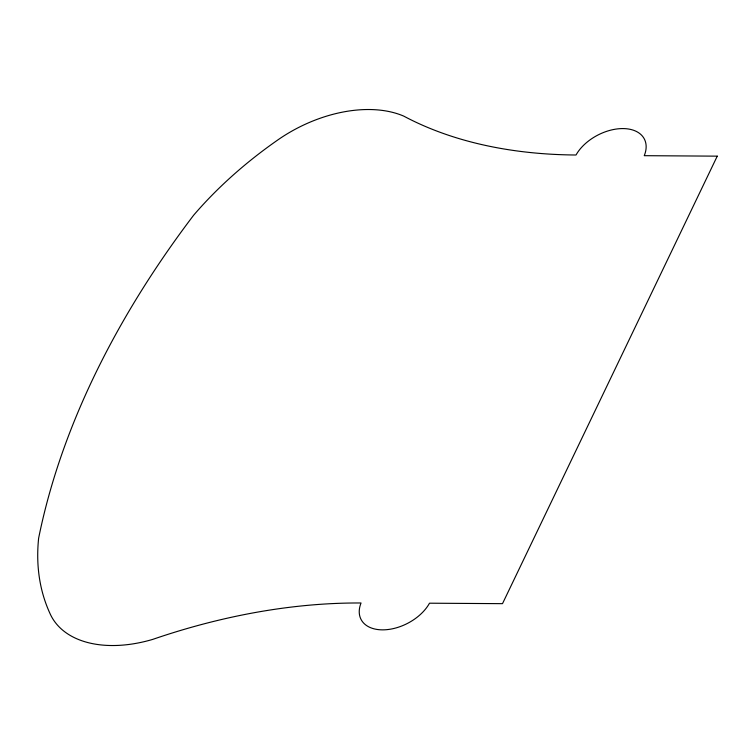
<?xml version="1.0" encoding="UTF-8"?>
<svg xmlns="http://www.w3.org/2000/svg" width="755" height="755" viewBox="0 0 755 755"><rect width="100%" height="100%" fill="white"/><g stroke="black" fill="none" stroke-linecap="round" stroke-linejoin="round"><path stroke-width="1.13" d="M717.25 156.153L502.5 603.66L429.501 603.198A39.477 24.84 -27.3 0 1 382.558 629.859A39.477 24.84 -27.3 0 1 361.041 602.99A488.872 307.662 -27.3 0 0 152.642 639.419A112.136 70.574 -27.3 0 1 49.821 613.126A324.839 204.426 -27.3 0 1 38.628 538.23A989.55 622.743 -27.3 0 1 193.639 215.222A324.839 204.426 -27.3 0 1 276.415 140.93A112.136 70.574 -27.3 0 1 403.755 116.119A488.872 307.662 -27.3 0 0 576.018 155.001A39.477 24.84 -27.3 0 1 623.111 128.577A39.477 24.84 -27.3 0 1 644.251 155.681L717.25 156.153"/></g></svg>
